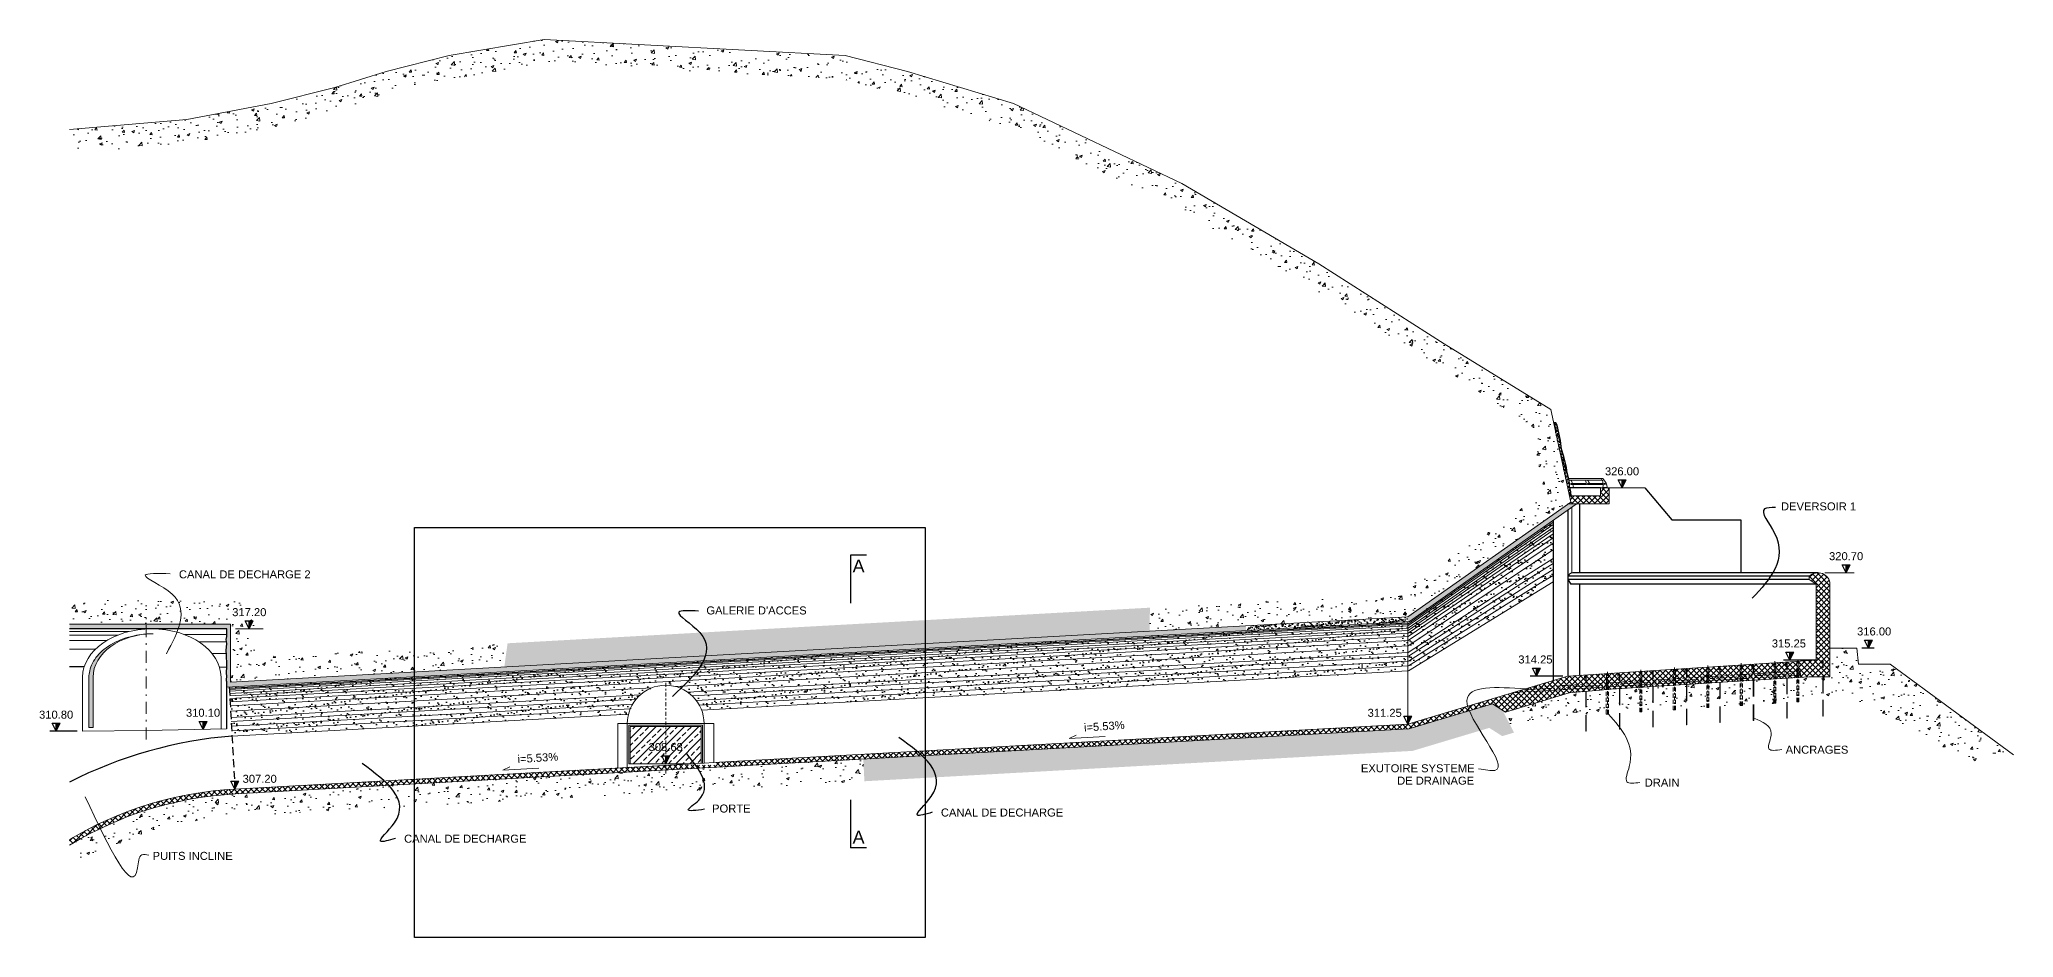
# Model space of a CAD drawing. Header units: millimetres. Extents: x -229 to 63875, y -200 to 109542.
# Drawn here: x 161.1 to 284.5, y 41.2 to 97.2 of the extents above; entities that cross this region are included whole.
import ezdxf
from ezdxf.enums import TextEntityAlignment as Align

# ---------------------------------------------------------------- set-up
doc = ezdxf.new("R2010")
doc.units = ezdxf.units.MM
for name, pattern in [('TRATTEGGIATA', [0.75, 0.5, -0.25]), ('TRATTEGGIATA2', [0.375, 0.25, -0.125]), ('TRATTOPUNTO2', [0.5, 0.25, -0.125, 0, -0.125])]:
    doc.linetypes.add(name, pattern=pattern)
for name, color, linetype in [('Ancoraggi', 3, 'Continuous'), ('coordinate', 2, 'Continuous'), ('DIME', 6, 'Continuous'), ('LIN010CO', 2, 'Continuous'), ('LIN018CO', 6, 'Continuous'), ('LIN025CO', 7, 'Continuous'), ('LIN035CO', 1, 'Continuous'), ('LIN050CO', 3, 'Continuous'), ('LIN07CO', 4, 'Continuous'), ('TEXT035', 1, 'Continuous'), ('TEXT050', 3, 'Continuous'), ('Tratteggi', 2, 'Continuous')]:
    doc.layers.add(name, color=color, linetype=linetype)
doc.layers.add('no_plot', color=5, linetype='Continuous', plot=False)
doc.styles.add('ARIAL', font='arial.ttf')
doc.linetypes.add('ROCCIA', pattern='A,0.25,[130,BERETTA.shx,S=0.1,R=0,X=0,Y=0],-0.2,0.25', length=0.7)
pattern_1 = [(45, (17.57617, -222.34905), (-0.1767767, 0.1767767), []), (135, (17.57617, -222.34905), (-0.1767767, -0.1767767), [])]
pattern_2 = [(37.5, (17.57617, -222.34905), (-0.009449, 0.28902357), [0, -0.228, 0, -0.255, 0, -0.24375]), (7.5, (17.57617, -222.34905), (0.2654665, 0.4233219), [0, -0.123, 0, -0.2055, 0, -0.07875]), (327.5, (17.39167, -222.34905), (0.46712128, 0.00084886), [0, -0.075, 0, -0.27, 0, -0.3525]), (317.5, (17.39167, -222.34905), (0.450919, 0.13165133), [0, -0.0375, 0, -0.177, 0, -0.2025])]
pattern_3 = [(37.5, (17.57617, -222.34905), (-0.0251973, 0.7707295), [0, -0.608, 0, -0.68, 0, -0.65]), (7.5, (17.5762, -222.349), (0.7079107, 1.1288584), [0, -0.328, 0, -0.548, 0, -0.21]), (327.5, (17.08417, -222.34905), (1.2456567, 0.0022636), [0, -0.2, 0, -0.72, 0, -0.94]), (317.5, (17.0842, -222.349), (1.2024506, 0.3510702), [0, -0.1, 0, -0.472, 0, -0.54])]
pattern_4 = [(50, (17.5762, -222.349), (1.7214244, -0.150605), [0.18, -1.98]), (355, (17.5762, -222.349), (-0.333003, 1.805261), [0.144, -1.584]), (100.4514, (17.7196, -222.3616), (1.3884225, 1.654655), [0.1529765, -1.682741]), (46.1842, (17.5762, -221.869), (2.561379, -0.397246), [0.27, -2.97]), (96.6356, (17.7896, -221.9021), (2.24319, 2.337883), [0.229465, -2.524111]), (351.1842, (17.5762, -221.869), (2.243189, 2.337885), [0.216, -2.376]), (21, (17.8162, -221.989), (1.432577, -0.9662853), [0.18, -1.98]), (326, (17.8162, -221.989), (0.583957, 1.74036), [0.144, -1.584]), (71.4514, (17.9355, -222.0696), (2.016534, 0.774073), [0.1529765, -1.682741]), (37.5, (17.57617, -222.34905), (0.02918365, 0.79894525), [0, -1.5648, 0, -1.608, 0, -1.59]), (7.5, (17.5762, -222.34905), (0.6313669, 0.9465881), [0, -0.9168, 0, -1.5288, 0, -0.606]), (327.5, (17.04097, -222.34905), (1.2811738, -0.0541317), [0, -0.6, 0, -1.872, 0, -2.484]), (317.5, (16.801, -222.349), (1.3996468, 0.240252), [0, -0.78, 0, -1.2432, 0, -1.764])]

# ---------------------------------------------------------------- blocks, each defined once
blk = doc.blocks.new('LIVELLI1')
at = {"layer": 'LIN018CO'}
blk.add_solid([(0, 0.25), (0, 0), (0.125, 0.25)], dxfattribs=at)
at = {"layer": 'LIN035CO'}
for p, q in [((-0.125, 0.25), (0.125, 0.25)), ((0, 0), (-0.125, 0.25)), ((0, 0), (0, 0.25)), ((0, 0), (0.125, 0.25))]:
    blk.add_line(p, q, dxfattribs=at)
at = {"layer": 'TEXT035', "style": 'ARIAL'}
blk.add_attdef('VALORE', text='', height=0.25, dxfattribs=at).set_placement((0, 0.395), align=Align.CENTER)
blk = doc.blocks.new('SEZ4')
at = {"layer": 'LIN07CO'}
for p in [(0, 0), (0.5, -1.5)]:
    blk.add_line(p, (0, -1.5), dxfattribs=at)
at = {"layer": 'TEXT050', "style": 'ARIAL'}
blk.add_attdef('NOME_SEZIONE', text='', height=0.4, dxfattribs=at).set_placement((0.25, -1.162), align=Align.MIDDLE)
blk = doc.blocks.new('SEZ3')
at = {"layer": 'LIN07CO'}
for p, q in [((0, 1.5), (0, 0)), ((0.5, 1.5), (0, 1.5))]:
    blk.add_line(p, q, dxfattribs=at)
at = {"layer": 'TEXT050', "style": 'ARIAL'}
blk.add_attdef('NOME_SEZIONE', text='', height=0.4, dxfattribs=at).set_placement((0.25, 1.167), align=Align.MIDDLE)

msp = doc.modelspace()

# ---------------------------------------------------------------- hatches: boundary and pattern name
at = {"layer": 'LIN010CO', "linetype": 'Continuous', "lineweight": 0}
h = msp.add_hatch(dxfattribs=at)
h.set_pattern_fill('AR-CONC', color=256, scale=0.24, style=0)
h.set_pattern_definition(pattern_4)
h.paths.add_polyline_path([(180.01042, 92.8234), (183.21252, 93.82406), (186.9437, 94.77106), (187.12164, 96.29689), (186.75335, 96.23489), (182.81335, 95.23489), (179.61335, 94.23489), (175.62335, 93.23489), (170.36335, 92.23489), (163.02641, 91.62092), (163.14863, 90.16035), (170.56188, 90.78071), (175.93864, 91.80291)])
h = msp.add_hatch(dxfattribs=at)
h.set_pattern_fill('AR-CONC', color=256, scale=0.24, style=0)
h.set_pattern_definition(pattern_4)
h.paths.add_polyline_path([(211.49335, 96.23489), (192.69335, 97.23489), (187.12164, 96.29689), (186.9437, 94.77106), (187.0558, 94.79951), (192.7771, 95.76269), (211.27023, 94.77902), (214.99922, 93.82286), (215.6411, 93.62894), (216.43653, 94.91973), (215.39335, 95.23489)])
h = msp.add_hatch(dxfattribs=at)
h.set_pattern_fill('AR-CONC', color=256, scale=0.24, style=0)
h.set_pattern_definition(pattern_4)
h.paths.add_polyline_path([(232.52335, 88.23489), (222.01335, 93.23489), (216.43653, 94.91973), (215.6411, 93.62894), (221.48359, 91.86384), (231.83835, 86.93769), (237.69377, 83.52545), (239.2442, 84.31831)])
h = msp.add_hatch(dxfattribs=at)
h.set_pattern_fill('AR-CONC', color=256, scale=0.24, style=0)
h.set_pattern_definition(pattern_4)
h.paths.add_polyline_path([(248.93335, 78.23489), (241.10335, 83.23489), (239.2442, 84.31831), (237.69377, 83.52545), (240.33965, 81.98356), (248.1543, 76.99336), (252.31586, 74.42766), (253.08505, 75.67527)])
h = msp.add_hatch(dxfattribs=at)
h.set_pattern_fill('AR-CONC', color=256, scale=0.24, style=0)
h.set_pattern_definition(pattern_4)
h.paths.add_polyline_path([(255.58322, 74.13509), (253.05111, 75.6962), (251.91663, 74.6738), (254.28273, 73.21504), (255.19621, 68.99381), (246.16245, 62.62459), (230.3629, 61.7493), (230.55191, 60.29185), (246.66335, 61.18443), (256.834, 68.3552)])
at = {"layer": 'LIN010CO', "lineweight": 0}
h = msp.add_hatch(dxfattribs=at)
h.set_pattern_fill('ANSI37', color=256, scale=2, style=0)
h.set_pattern_definition(pattern_1)
h.paths.add_polyline_path([(259.24338, 69.23489), (258.70218, 69.23489), (258.70218, 68.73489), (256.75184, 68.73489), (256.834, 68.3552), (256.66335, 68.23489), (259.24338, 68.23489)])
h = msp.add_hatch(dxfattribs=at)
h.set_pattern_fill('ANSI37', color=256, scale=2, style=0)
h.set_pattern_definition(pattern_1)
edge = h.paths.add_edge_path()
edge.add_ellipse((272.28083, 63.23489), major_axis=(0.75767, 0), ratio=0.923879533, start_angle=0, end_angle=90)
edge.add_ellipse((272.28083, 63.23489), major_axis=(0.75767, 0), ratio=0.923879533, start_angle=90, end_angle=135.5846914)
edge.add_line((271.73963, 63.72478), (271.73963, 63.52489))
edge.add_line((271.73963, 63.52489), (272.17259, 63.23489))
edge.add_line((272.17259, 63.23489), (273.0385, 63.23489))
h.paths.add_polyline_path([(273.0385, 63.23489), (272.17259, 63.23489), (272.17259, 58.48489), (256.66335, 57.48489), (246.66335, 54.48489), (246.66335, 54.18443), (246.71547, 54.18731), (251.95524, 55.75924), (252.76342, 55.2434), (256.73725, 56.43555), (259.35464, 56.67503), (267.64389, 57.18498), (271.74235, 57.43489), (273.0385, 57.43489), (273.0385, 59.23489)])
at = {"layer": 'LIN010CO', "linetype": 'Continuous', "lineweight": 0}
h = msp.add_hatch(dxfattribs=at)
h.set_pattern_fill('AR-CONC', color=256, scale=0.24, style=0)
h.set_pattern_definition(pattern_4)
edge = h.paths.add_edge_path()
edge.add_line((190.39785, 59.53523), (174.55536, 58.65756))
edge.add_line((174.55536, 58.65756), (174.55536, 60.43863))
edge.add_line((174.55536, 60.43863), (174.25695, 60.43863))
edge.add_line((174.25695, 60.43863), (174.00695, 60.93863))
edge.add_line((174.00695, 60.93863), (174.50695, 60.93863))
edge.add_line((174.50695, 60.93863), (174.25695, 60.43863))
edge.add_line((174.25695, 60.43863), (174.55536, 60.43863))
edge.add_line((174.55536, 60.43863), (174.55536, 62.20429))
edge.add_line((174.55536, 62.20429), (169.77117, 62.20429))
edge.add_spline(control_points=[(169.77117, 62.20429), (170.04114, 61.75904), (170.04549, 61.26247), (169.90871, 60.73863)], knot_values=[4.102633747, 4.102633747, 4.102633747, 4.102633747, 5.63070694, 5.63070694, 5.63070694, 5.63070694], degree=3, periodic=0)
edge.add_line((169.90871, 60.73863), (173.08969, 60.73863))
edge.add_line((173.08969, 60.73863), (173.08969, 57.10845))
edge.add_line((173.08969, 57.10845), (190.19376, 58.05601))
edge.add_line((190.19376, 58.05601), (190.39785, 59.53523))
edge = h.paths.add_edge_path()
edge.add_spline(control_points=[(169.90871, 60.73863), (170.04549, 61.26247), (170.04114, 61.75904), (169.77117, 62.20429)], knot_values=[4.102633747, 4.102633747, 4.102633747, 4.102633747, 5.63070694, 5.63070694, 5.63070694, 5.63070694], degree=3, periodic=0)
edge.add_line((169.77117, 62.20429), (163.02641, 62.20429))
edge.add_line((163.02641, 62.20429), (163.02641, 60.73863))
edge.add_line((163.02641, 60.73863), (169.90871, 60.73863))
h.paths.add_polyline_path([(173.06118, 61.0925), (175.45306, 61.0925), (175.45306, 61.85887), (173.06118, 61.85887)], flags=24)
h = msp.add_hatch(dxfattribs=at)
h.set_pattern_fill('AR-CONC', color=256, scale=0.24, style=0)
h.set_pattern_definition(pattern_4)
edge = h.paths.add_edge_path()
edge.add_line((230.54124, 61.75918), (202.41365, 60.20091))
edge.add_spline(control_points=[(202.41365, 60.20091), (202.83319, 59.72382), (202.90508, 59.24004), (202.75753, 58.75204)], knot_values=[3.063294748, 3.063294748, 3.063294748, 3.063294748, 4.656516373, 4.656516373, 4.656516373, 4.656516373], degree=3, periodic=0)
edge.add_line((202.75753, 58.75204), (230.5126, 60.28967))
edge.add_line((230.5126, 60.28967), (230.54124, 61.75918))
edge = h.paths.add_edge_path()
edge.add_spline(control_points=[(202.75753, 58.75204), (202.90508, 59.24004), (202.83319, 59.72382), (202.41365, 60.20091)], knot_values=[3.063294748, 3.063294748, 3.063294748, 3.063294748, 4.656516373, 4.656516373, 4.656516373, 4.656516373], degree=3, periodic=0)
edge.add_line((202.41365, 60.20091), (190.39785, 59.53523))
edge.add_line((190.39785, 59.53523), (190.19376, 58.05601))
edge.add_line((190.19376, 58.05601), (202.75753, 58.75204))
at = {"layer": 'LIN010CO', "lineweight": 0}
h = msp.add_hatch(color=256, dxfattribs=at)
edge = h.paths.add_edge_path()
edge.add_line((164.49483, 54.27743), (164.49483, 57.41069))
edge.add_ellipse((168.25636, 57.41069), major_axis=(-3.76153, 0), ratio=0.723016347, start_angle=275.2624536, end_angle=360, ccw=False)
edge.add_line((167.91136, 60.11887), (167.91136, 60.1201))
edge.add_spline(control_points=[(167.91136, 60.1201), (167.62611, 60.10327), (167.34356, 60.06576), (166.58293, 59.90535), (166.12575, 59.73858), (165.33809, 59.30609), (165.00819, 59.0407), (164.51761, 58.4584), (164.35679, 58.1427), (164.25168, 57.68622), (164.23597, 57.54844), (164.23597, 57.41069)], knot_values=[4.796402486, 4.796402486, 4.796402486, 4.796402486, 5.005311645, 5.005311645, 5.378055444, 5.378055444, 5.750799242, 5.750799242, 6.123543041, 6.123543041, 6.283185307, 6.283185307, 6.283185307, 6.283185307], degree=3, periodic=0)
edge.add_line((164.23597, 57.41069), (164.23597, 54.27743))
edge.add_line((164.23597, 54.27743), (164.49483, 54.27743))
at = {"layer": 'LIN010CO', "linetype": 'Continuous', "lineweight": 0}
h = msp.add_hatch(dxfattribs=at)
h.set_pattern_fill('AR-CONC', color=256, scale=0.24, style=0)
h.set_pattern_definition(pattern_4)
h.paths.add_polyline_path([(276.79683, 58.23489), (274.81468, 58.23489), (274.71468, 59.23489), (273.0385, 59.23489), (273.0385, 57.43489), (268.80855, 57.256), (256.9084, 56.45121), (252.76342, 55.2434), (252.57943, 55.36084), (253.28728, 53.95856), (257.00125, 55.07275), (274.41969, 56.0537), (275.25383, 55.75087), (279.17514, 53.63996), (281.63853, 52.13217), (284.50722, 52.56548)])
h = msp.add_hatch(dxfattribs=at)
h.set_pattern_fill('AR-CONC', color=256, scale=0.24, style=0)
h.set_pattern_definition(pattern_4)
edge = h.paths.add_edge_path()
edge.add_spline(control_points=[(251.16738, 54.08088), (250.90055, 54.51481), (250.65032, 54.9468), (250.49868, 55.32228)], knot_values=[3.92547604, 3.92547604, 3.92547604, 3.92547604, 5.011585578, 5.011585578, 5.011585578, 5.011585578], degree=3, periodic=0)
edge.add_line((250.49868, 55.32228), (246.71547, 54.18731))
edge.add_line((246.71547, 54.18731), (212.62943, 52.30036))
edge.add_line((212.62943, 52.30036), (212.69651, 50.92077))
edge.add_line((212.69651, 50.92077), (246.95541, 52.81729))
edge.add_line((246.95541, 52.81729), (251.16738, 54.08088))
edge = h.paths.add_edge_path()
edge.add_line((252.57943, 55.36084), (251.95524, 55.75924))
edge.add_line((251.95524, 55.75924), (250.49868, 55.32228))
edge.add_spline(control_points=[(250.49868, 55.32228), (250.65032, 54.9468), (250.90055, 54.51481), (251.16738, 54.08088)], knot_values=[3.92547604, 3.92547604, 3.92547604, 3.92547604, 5.011585578, 5.011585578, 5.011585578, 5.011585578], degree=3, periodic=0)
edge.add_line((251.16738, 54.08088), (251.74575, 54.25439))
edge.add_line((251.74575, 54.25439), (252.55394, 53.73855))
edge.add_line((252.55394, 53.73855), (253.28728, 53.95856))
edge.add_line((253.28728, 53.95856), (252.57943, 55.36084))
at = {"layer": 'LIN010CO', "lineweight": 0}
h = msp.add_hatch(dxfattribs=at)
h.set_pattern_fill('ANSI37', color=256, scale=2, style=0)
h.set_pattern_definition(pattern_1)
h.paths.add_polyline_path([(246.66335, 54.18443), (246.66335, 54.48489), (203.27733, 52.0831), (203.27721, 51.91712), (202.67905, 51.91712), (200.27905, 51.91712), (200.27905, 51.61666)])
h = msp.add_hatch(dxfattribs=at)
h.set_pattern_fill('ANSI37', color=256, scale=2, style=0)
h.set_pattern_definition(pattern_1)
h.paths.add_polyline_path([(200.27905, 51.61666), (200.27905, 51.91712), (173.35935, 50.42689, 0.122348363), (163.02641, 47.28267), (163.02641, 46.93229, -0.124425055), (173.37594, 50.12734)])
at = {"layer": 'LIN010CO', "linetype": 'Continuous', "lineweight": 0}
h = msp.add_hatch(dxfattribs=at)
h.set_pattern_fill('AR-CONC', color=256, scale=0.24, style=0)
h.set_pattern_definition(pattern_4)
h.paths.add_polyline_path([(212.62943, 52.30036), (185.02409, 50.77217), (185.07995, 49.39196), (212.69651, 50.92077)])
h = msp.add_hatch(dxfattribs=at)
h.set_pattern_fill('AR-CONC', color=256, scale=0.24, style=0)
h.set_pattern_definition(pattern_4)
edge = h.paths.add_edge_path()
edge.add_line((185.02409, 50.77217), (173.37594, 50.12734))
edge.add_arc((174.52143, 28.05704), 22.10001, 92.9710993, 115.6715362)
edge.add_spline(control_points=[(164.94745, 47.97561), (165.164, 47.53556), (165.37471, 47.11966), (165.57544, 46.74497)], knot_values=[4.79715133, 4.79715133, 4.79715133, 4.79715133, 5.620665571, 5.620665571, 5.620665571, 5.620665571], degree=3, periodic=0)
edge.add_arc((174.52143, 28.05704), 20.71882, 92.9646233, 115.5806263, ccw=False)
edge.add_line((173.44986, 48.74813), (185.07995, 49.39196))
edge.add_line((185.07995, 49.39196), (185.02409, 50.77217))
edge = h.paths.add_edge_path()
edge.add_spline(control_points=[(165.57544, 46.74497), (165.37471, 47.11966), (165.164, 47.53556), (164.94745, 47.97561)], knot_values=[4.79715133, 4.79715133, 4.79715133, 4.79715133, 5.620665571, 5.620665571, 5.620665571, 5.620665571], degree=3, periodic=0)
edge.add_arc((174.52143, 28.05704), 22.10001, 115.6715362, 121.341415)
edge.add_line((163.02641, 46.93229), (163.74481, 45.75264))
edge.add_arc((174.52143, 28.05704), 20.71882, 115.5806263, 121.341415, ccw=False)
at = {"layer": 'Tratteggi'}
h = msp.add_hatch(dxfattribs=at)
h.set_pattern_fill('AR-SAND', scale=0.08, style=0)
h.set_pattern_definition([(37.5, (20.27717, -224.84905), (-0.00503947, 0.1541459), [0, -0.1216, 0, -0.136, 0, -0.13]), (7.5, (20.27717, -224.84905), (0.14158214, 0.22577169), [0, -0.0656, 0, -0.1096, 0, -0.042]), (327.5, (20.17877, -224.84905), (0.24913135, 0.000452724), [0, -0.04, 0, -0.144, 0, -0.188]), (317.5, (20.17877, -224.84905), (0.24049013, 0.07021405), [0, -0.02, 0, -0.0944, 0, -0.108])])
h.paths.add_polyline_path([(256.40372, 71.18989), (256.2666, 71.64685), (256.19803, 72.1952), (256.09519, 72.675), (255.98092, 73.15481), (255.90093, 73.2919), (255.72953, 73.30332), (255.63697, 73.26719), (255.78605, 73.17527), (256.75184, 68.73489), (256.87223, 68.73489), (256.84937, 68.98506), (256.75796, 69.33921), (256.7351, 69.69335), (256.62083, 70.17316), (256.57513, 70.50445)])
h = msp.add_hatch(dxfattribs=at)
h.set_pattern_fill('AR-SAND', scale=0.15, style=0)
h.set_pattern_definition(pattern_2)
h.paths.add_polyline_path([(257.16923, 68.22449), (257.16698, 68.23489), (256.66335, 68.23489), (246.66335, 61.18443), (246.66335, 60.88397), (246.76588, 60.88965)])
h = msp.add_hatch(dxfattribs=at)
h.set_pattern_fill('AR-SAND', color=256, scale=0.4, style=0)
h.set_pattern_definition(pattern_3)
h.paths.add_polyline_path([(246.70203, 57.81023), (255.73039, 63.37313), (255.73039, 67.21004), (246.66335, 60.88397)])
h = msp.add_hatch(dxfattribs=at)
h.set_pattern_fill('AR-SAND', scale=0.15, style=0)
h.set_pattern_definition(pattern_2)
edge = h.paths.add_edge_path()
edge.add_line((181.61939, 57.58099), (173.08969, 57.10845))
edge.add_line((173.08969, 57.10845), (173.08969, 58.4922))
edge.add_spline(control_points=[(173.08969, 58.4922), (173.0063, 58.48591), (172.9221, 58.47981), (172.83723, 58.47387)], knot_values=[4.842647405, 4.842647405, 4.842647405, 4.842647405, 4.984950547, 4.984950547, 4.984950547, 4.984950547], degree=3, periodic=0)
edge.add_line((172.83723, 58.47387), (172.84441, 58.34296))
edge.add_line((172.84441, 58.34296), (172.85777, 58.10705))
edge.add_line((172.85777, 58.10705), (172.83196, 57.66044))
edge.add_line((172.83196, 57.66044), (172.84928, 57.47532))
edge.add_line((172.84928, 57.47532), (172.83196, 57.25424))
edge.add_line((172.83196, 57.25424), (172.83969, 57.17117))
edge.add_line((172.83969, 57.17117), (172.83969, 56.79414))
edge.add_line((172.83969, 56.79414), (181.61939, 57.28053))
edge.add_line((181.61939, 57.28053), (181.61939, 57.58099))
edge = h.paths.add_edge_path()
edge.add_line((173.08969, 60.73863), (167.81969, 60.73863))
edge.add_line((167.81969, 60.73863), (167.81969, 60.43863))
edge.add_line((167.81969, 60.43863), (172.84892, 60.43863))
edge.add_line((172.84892, 60.43863), (172.85364, 60.39619))
edge.add_line((172.85364, 60.39619), (172.85364, 60.33583))
edge.add_line((172.85364, 60.33583), (172.84961, 60.24329))
edge.add_line((172.84961, 60.24329), (172.84441, 60.19907))
edge.add_line((172.84441, 60.19907), (172.85777, 59.95871))
edge.add_line((172.85777, 59.95871), (172.8177, 59.77177))
edge.add_line((172.8177, 59.77177), (172.86222, 59.5225))
edge.add_line((172.86222, 59.5225), (172.82215, 59.09075))
edge.add_line((172.82215, 59.09075), (172.83105, 58.82368))
edge.add_line((172.83105, 58.82368), (172.8266, 58.66789))
edge.add_line((172.8266, 58.66789), (172.83723, 58.47387))
edge.add_spline(control_points=[(172.83723, 58.47387), (172.9221, 58.47981), (173.0063, 58.48591), (173.08969, 58.4922)], knot_values=[4.842647405, 4.842647405, 4.842647405, 4.842647405, 4.984950547, 4.984950547, 4.984950547, 4.984950547], degree=3, periodic=0)
edge.add_line((173.08969, 58.4922), (173.08969, 60.73863))
h.paths.add_polyline_path([(167.81969, 60.73863), (163.02641, 60.73863), (163.02641, 60.43863), (167.81969, 60.43863)])
h = msp.add_hatch(dxfattribs=at)
h.set_pattern_fill('AR-SAND', scale=0.15, style=0)
h.set_pattern_definition(pattern_2)
h.paths.add_polyline_path([(236.55249, 60.62428), (218.90505, 59.64662), (218.90505, 59.34616), (236.55249, 60.32382)])
h = msp.add_hatch(dxfattribs=at)
h.set_pattern_fill('AR-SAND', color=256, scale=0.4, style=0)
h.set_pattern_definition([(37.5, (17.57617, -222.34905), (-0.0251973, 0.7707295), [0, -0.608, 0, -0.68, 0, -0.65]), (7.5, (17.5762, -222.349), (0.7079107, 1.1288584), [0, -0.328, 0, -0.548, 0, -0.21]), (327.5, (17.08417, -222.34905), (1.2456567, 0.0022636), [0, -0.2, 0, -0.72, 0, -0.94]), (317.5, (17.0842, -222.349), (1.2024506, 0.3510702), [0, -0.1, 0, -0.472, 0, -0.54])])
h.paths.add_polyline_path([(224.67465, 56.5918), (224.67465, 59.66579), (246.66335, 60.88397), (246.66335, 57.80998)])
h = msp.add_hatch(dxfattribs=at)
h.set_pattern_fill('AR-SAND', scale=0.15, style=0)
h.set_pattern_definition(pattern_2)
h.paths.add_polyline_path([(246.66335, 60.88397), (246.66335, 61.18443), (236.55249, 60.62428), (236.55249, 60.32382)])
h = msp.add_hatch(dxfattribs=at)
h.set_pattern_fill('AR-SAND', color=256, scale=0.4, style=0)
h.set_pattern_definition(pattern_3)
h.paths.add_polyline_path([(224.67465, 56.5918), (224.67465, 59.66579), (202.52441, 58.43867), (202.52441, 55.36468)])
h = msp.add_hatch(dxfattribs=at)
h.set_pattern_fill('AR-SAND', scale=0.15, style=0)
h.set_pattern_definition(pattern_2)
h.paths.add_polyline_path([(218.90505, 59.64662), (203.77185, 58.80824), (203.77185, 58.50778), (218.90505, 59.34616)])
h = msp.add_hatch(dxfattribs=at)
h.set_pattern_fill('AR-SAND', color=256, scale=0.4, style=0)
h.set_pattern_definition(pattern_3)
h.paths.add_polyline_path([(202.52441, 55.36468), (202.52441, 58.43867), (173.00636, 56.80336), (173.17601, 53.73878), (197.95381, 55.11147), (198.06403, 55.44108), (198.21659, 55.74441), (198.43317, 56.05098), (198.68645, 56.31257), (198.9409, 56.52096), (199.40468, 56.75218), (199.74291, 56.85604), (200.07808, 56.92784), (200.27905, 56.91712), (200.71251, 56.90391), (200.93994, 56.8321), (201.43072, 56.66457), (201.83771, 56.37735), (202.11303, 56.13801), (202.3285, 55.86277)])
h = msp.add_hatch(dxfattribs=at)
h.set_pattern_fill('AR-SAND', scale=0.15, style=0)
h.set_pattern_definition(pattern_2)
h.paths.add_polyline_path([(203.77185, 58.80824), (181.61939, 57.58099), (181.61939, 57.28053), (203.77185, 58.50778)])
h = msp.add_hatch(dxfattribs=at)
h.set_pattern_fill('ANSI33', color=256, scale=2.5, style=0)
h.set_pattern_definition([(45, (17.57617, -222.34905), (-0.4419417, 0.4419417), []), (45, (18.0181, -222.34905), (-0.4419417, 0.4419417), [0.3125, -0.15625])])
h.paths.add_polyline_path([(200.27905, 54.34212), (198.05405, 54.34212), (198.05405, 52.01712), (200.27905, 52.01712), (200.02905, 52.51712), (200.27905, 52.51712)])
h.paths.add_polyline_path([(202.50405, 54.34212), (200.27905, 54.34212), (200.27905, 52.51712), (200.52905, 52.51712), (200.27905, 52.01712), (202.08546, 52.01712), (202.50405, 52.04029)])
h.paths.add_polyline_path([(199.08329, 52.67099), (201.47517, 52.67099), (201.47517, 53.43736), (199.08329, 53.43736)], flags=9)

# ---------------------------------------------------------------- linework, layer by layer
for p, q in [((256.66335, 67.86782), (256.66335, 57.48489)), ((257.38519, 68.23489), (257.38519, 63.93489)), ((255.73039, 67.21004), (255.73039, 57.205)), ((271.73963, 63.72489), (256.66335, 63.72489)), ((271.73963, 63.52489), (256.66335, 63.52489)), ((256.66335, 63.52489), (256.83638, 63.23489)), ((272.17259, 63.23489), (256.83638, 63.23489)), ((272.28083, 63.93489), (256.96412, 63.93489)), ((257.38519, 63.23489), (257.38519, 57.53143))]:
    msp.add_line(p, q)
msp.add_arc((256.9873, 63.5813), 0.35434, 93.7513503, 156.0955436)
at = {"layer": 'Ancoraggi', "linetype": 'TRATTEGGIATA', "lineweight": 0}
for p, q in [((266.06259, 57.98837), (266.06259, 57.89218)), ((266.08859, 57.98837), (266.08859, 57.89218)), ((268.15519, 58.12321), (268.15519, 58.02701)), ((268.15519, 58.02701), (268.18119, 58.02701)), ((268.18119, 58.12321), (268.18119, 58.02701)), ((270.24779, 58.25804), (270.24779, 58.16184)), ((270.24779, 58.16184), (270.27379, 58.16184)), ((270.27379, 58.25804), (270.27379, 58.16184)), ((272.50055, 58.40061), (272.50055, 58.30441)), ((272.50055, 58.30441), (272.52655, 58.30441)), ((272.52655, 58.40061), (272.52655, 58.30441)), ((257.69219, 57.44904), (257.69219, 57.35285)), ((257.69219, 57.35285), (257.71819, 57.35285)), ((257.71819, 57.44904), (257.71819, 57.35285)), ((259.78479, 57.58388), (259.78479, 57.48768)), ((259.78479, 57.48768), (259.81079, 57.48768)), ((259.81079, 57.58388), (259.81079, 57.48768)), ((261.87739, 57.71871), (261.87739, 57.62251)), ((261.87739, 57.62251), (261.90339, 57.62251)), ((261.90339, 57.71871), (261.90339, 57.62251)), ((263.96999, 57.85354), (263.96999, 57.75734)), ((263.96999, 57.75734), (263.99599, 57.75734)), ((263.99599, 57.85354), (263.99599, 57.75734)), ((266.06259, 57.89218), (266.08859, 57.89218))]:
    msp.add_line(p, q, dxfattribs=at)
at = {"layer": 'Ancoraggi', "linetype": 'TRATTEGGIATA', "lineweight": 0, "ltscale": 2}
for p, q in [((266.15459, 54.58316), (266.15459, 57.98837)), ((266.18059, 54.58316), (266.18059, 57.98837)), ((268.24719, 54.718), (268.24719, 58.12321)), ((268.27319, 54.718), (268.27319, 58.12321)), ((270.33979, 54.85283), (270.33979, 58.25804)), ((270.36579, 54.85283), (270.36579, 58.25804)), ((272.59255, 54.9954), (272.59255, 58.40061)), ((272.61855, 54.9954), (272.61855, 58.40061)), ((257.78419, 54.04383), (257.78419, 57.44904)), ((257.81019, 54.04383), (257.81019, 57.44904)), ((259.87679, 54.17867), (259.87679, 57.58388)), ((259.90279, 54.17867), (259.90279, 57.58388)), ((261.96939, 54.3135), (261.96939, 57.71871)), ((261.99539, 54.3135), (261.99539, 57.71871)), ((264.06199, 54.44833), (264.06199, 57.85354)), ((264.08799, 54.44833), (264.08799, 57.85354)), ((266.18059, 54.58316), (266.15459, 54.58316)), ((268.27319, 54.718), (268.24719, 54.718)), ((270.36579, 54.85283), (270.33979, 54.85283)), ((272.61855, 54.9954), (272.59255, 54.9954)), ((257.78419, 54.04383), (257.81019, 54.04383))]:
    msp.add_line(p, q, dxfattribs=at)
at = {"layer": 'Ancoraggi'}
for p, q in [((261.96939, 54.3135), (261.99539, 54.3135)), ((264.08799, 54.44833), (264.06199, 54.44833)), ((259.90279, 54.17867), (259.87679, 54.17867))]:
    msp.add_line(p, q, dxfattribs=at)
at = {"layer": 'Ancoraggi', "linetype": 'TRATTEGGIATA', "lineweight": 0}
for centre, radius, start in [((266.12159, 57.98837), 0.059, 360), ((266.12159, 57.98837), 0.033, 0), ((268.21419, 58.12321), 0.059, 360), ((268.21419, 58.12321), 0.033, 0), ((270.30679, 58.25804), 0.059, 360), ((270.30679, 58.25804), 0.033, 0), ((272.55955, 58.40061), 0.059, 360), ((272.55955, 58.40061), 0.033, 0), ((257.75119, 57.44904), 0.059, 360), ((257.75119, 57.44904), 0.033, 0), ((259.84379, 57.58388), 0.059, 360), ((259.84379, 57.58388), 0.033, 0), ((261.93639, 57.71871), 0.059, 360), ((261.93639, 57.71871), 0.033, 0), ((264.02899, 57.85354), 0.059, 360), ((264.02899, 57.85354), 0.033, 0)]:
    msp.add_arc(centre, radius, start, 180, dxfattribs=at)
at = {"layer": 'DIME', "linetype": 'Continuous', "lineweight": 0}
for p, q in [((259.24338, 69.23489), (261.47578, 69.23489)), ((246.66335, 54.48489), (246.66335, 60.88397))]:
    msp.add_line(p, q, dxfattribs=at)
at = {"layer": 'DIME'}
for points in [[(202.33732, 61.54454), (201.10359, 61.47963), (202.40225, 60.21377), (200.71399, 56.22144)], [(216.93291, 48.98278), (216.00953, 48.80969), (216.8752, 49.9636), (214.85532, 53.6561)], [(183.38776, 47.34816), (182.46439, 47.17508), (183.33005, 48.32899), (181.31017, 52.02149)], [(202.6971, 49.17153), (201.68832, 49.14187), (202.34106, 49.73511), (201.59931, 52.642)]]:
    msp.add_spline(points, degree=3, dxfattribs=at)
at = {"layer": 'LIN010CO', "linetype": 'Continuous', "lineweight": 0}
for p, q in [((258.8278, 69.83489), (256.7014, 69.83489)), ((258.81267, 69.71489), (256.72997, 69.71489)), ((256.7577, 69.51989), (256.7463, 69.51989)), ((256.76227, 69.45989), (256.75017, 69.45989)), ((257.03585, 69.26489), (256.77714, 69.26489)), ((257.80648, 69.51989), (256.86269, 69.51989)), ((257.81106, 69.45989), (256.86269, 69.45989)), ((257.03585, 69.26489), (257.03585, 69.23489)), ((258.85527, 69.51989), (257.91147, 69.51989)), ((258.85984, 69.45989), (257.91147, 69.45989)), ((259.13341, 69.26489), (258.81214, 69.26489)), ((258.81214, 69.26489), (258.81214, 69.23489)), ((259.13341, 69.26489), (259.13341, 69.23489)), ((163.02641, 60.26886), (166.73603, 60.26886)), ((163.02641, 60.04683), (166.0357, 60.04683)), ((163.02641, 59.70113), (165.3344, 59.70113)), ((170.21128, 60.07859), (172.85111, 60.07859)), ((171.11254, 59.62732), (172.8435, 59.62732)), ((163.02641, 59.16259), (164.63556, 59.16259)), ((163.02641, 58.09207), (163.9497, 58.09207)), ((171.92684, 58.90618), (172.8283, 58.90618)), ((172.39442, 58.04559), (172.85422, 58.04559))]:
    msp.add_line(p, q, dxfattribs=at)
at = {"layer": 'LIN010CO', "lineweight": 0}
for p, q in [((255.73039, 67.09753), (246.66448, 60.72212)), ((255.73039, 66.96123), (246.66585, 60.61567)), ((255.73039, 66.77506), (246.66773, 60.47026)), ((255.73039, 66.60208), (246.66947, 60.33513)), ((255.73039, 66.37666), (246.67174, 60.15902)), ((255.73039, 66.11644), (246.67436, 59.95569)), ((255.73039, 65.78981), (246.67765, 59.70043)), ((255.73039, 65.36764), (246.68191, 59.37043)), ((255.73039, 64.8317), (253.31035, 63.29808)), ((253.77775, 63.29808), (255.73039, 64.51916)), ((253.31024, 63.27732), (246.68721, 58.95949)), ((246.69026, 58.72311), (253.7776, 63.28335)), ((246.69406, 58.42856), (254.35558, 63.2908)), ((246.69786, 58.1337), (254.91994, 63.27926)), ((254.35578, 63.29808), (255.73039, 64.14579)), ((254.91994, 63.27926), (255.73039, 63.77203)), ((173.01529, 56.64201), (246.66335, 60.72211)), ((173.02117, 56.53588), (246.66335, 60.61565)), ((173.02919, 56.3909), (246.66335, 60.47023)), ((173.03665, 56.25618), (246.66335, 60.3351)), ((173.04637, 56.08059), (246.66335, 60.15897)), ((173.0576, 55.87786), (246.66335, 59.95562)), ((173.07168, 55.62336), (246.66335, 59.70034)), ((200.90119, 56.83508), (246.66335, 59.37031)), ((201.66358, 56.4775), (246.66335, 58.97049)), ((246.66335, 58.72293), (201.94421, 56.24549)), ((246.66335, 58.42836), (202.19333, 55.96472)), ((246.66335, 58.13348), (202.37846, 55.6801)), ((164.23597, 54.27743), (164.23597, 57.41069)), ((164.49483, 54.27743), (164.49483, 57.41069)), ((173.0899, 55.29434), (199.40468, 56.75218)), ((173.11196, 54.89574), (198.68645, 56.31257)), ((198.43317, 56.05098), (173.12563, 54.64894)), ((198.21659, 55.74441), (173.14188, 54.35527)), ((198.06403, 55.44108), (173.15816, 54.06129)), ((164.23597, 54.27743), (164.49483, 54.27743))]:
    msp.add_line(p, q, dxfattribs=at)
at = {"layer": 'LIN010CO', "linetype": 'TRATTOPUNTO2', "lineweight": 0, "ltscale": 3}
msp.add_line((167.81969, 53.52083), (167.81969, 61.1765), dxfattribs=at)
at = {"layer": 'LIN010CO', "linetype": 'TRATTOPUNTO2', "lineweight": 0}
for p, q in [((263.31199, 58.02285), (263.31199, 55.29518)), ((265.40459, 58.15778), (265.40459, 55.43012)), ((267.49719, 58.29272), (267.49719, 55.56505)), ((269.58979, 58.42765), (269.58979, 55.69998)), ((271.02919, 58.52049), (271.02919, 55.79282)), ((259.12679, 57.75299), (259.12679, 55.02532)), ((261.21939, 57.88792), (261.21939, 55.16025))]:
    msp.add_line(p, q, dxfattribs=at)
at = {"layer": 'LIN010CO', "linetype": 'TRATTEGGIATA2', "lineweight": 0}
for p, q in [((265.34209, 57.02409), (265.34209, 58.04444)), ((265.46709, 57.03171), (265.46709, 58.0525)), ((267.43469, 57.15902), (267.43469, 58.17937)), ((267.55969, 57.16664), (267.55969, 58.18743)), ((269.52729, 57.29395), (269.52729, 58.3143)), ((269.65229, 57.30157), (269.65229, 58.32236)), ((270.96669, 57.3868), (270.96669, 58.40714)), ((271.09169, 57.39442), (271.09169, 58.4152)), ((259.06429, 56.6193), (259.06429, 57.63964)), ((259.18929, 56.62692), (259.18929, 57.6477)), ((261.15289, 55.25525), (261.15289, 56.75398)), ((261.15689, 56.75423), (261.15689, 57.77457)), ((261.28189, 56.76185), (261.28189, 57.78263)), ((261.28589, 55.25525), (261.28589, 56.76209)), ((263.24549, 55.39018), (263.24549, 56.88891)), ((263.24949, 56.88916), (263.24949, 57.90951)), ((263.37449, 56.89678), (263.37449, 57.91756)), ((263.37849, 55.39018), (263.37849, 56.89702)), ((265.33809, 55.52511), (265.33809, 57.02385)), ((265.47109, 55.52511), (265.47109, 57.03196)), ((267.43069, 55.66005), (267.43069, 57.15878)), ((267.56369, 55.66005), (267.56369, 57.16689)), ((269.52329, 55.79498), (269.52329, 57.29371)), ((269.65629, 55.79498), (269.65629, 57.30182)), ((270.96269, 55.88782), (270.96269, 57.38655)), ((271.09569, 55.88782), (271.09569, 57.39466)), ((271.17809, 57.80122), (271.19331, 57.55169)), ((259.06029, 55.12032), (259.06029, 56.61905)), ((259.19329, 55.12032), (259.19329, 56.62716)), ((265.47109, 55.52511), (265.33809, 55.52511)), ((267.56369, 55.66005), (267.43069, 55.66005)), ((269.65629, 55.79498), (269.52329, 55.79498)), ((271.09569, 55.88782), (270.96269, 55.88782)), ((259.19329, 55.12032), (259.06029, 55.12032)), ((261.28589, 55.25525), (261.15289, 55.25525)), ((263.37849, 55.39018), (263.24549, 55.39018))]:
    msp.add_line(p, q, dxfattribs=at)
at = {"layer": 'LIN010CO', "linetype": 'TRATTEGGIATA2', "ltscale": 2}
msp.add_line((173.00636, 56.80336), (173.35935, 50.42689), dxfattribs=at)
at = {"layer": 'LIN010CO', "linetype": 'TRATTEGGIATA2', "lineweight": 0, "flags": 128}
for points in [[(271.19331, 57.55169), (267.63472, 57.3347), (253.20334, 56.44688)], [(271.17809, 57.80122), (267.61943, 57.58423), (254.25363, 56.76197)]]:
    msp.add_lwpolyline(points, dxfattribs=at)
at = {"layer": 'LIN010CO', "linetype": 'TRATTOPUNTO2', "lineweight": 0, "flags": 128}
msp.add_lwpolyline([(271.1857, 57.67645), (267.62708, 57.45947), (253.72848, 56.60443)], dxfattribs=at)
at = {"layer": 'LIN010CO', "linetype": 'Continuous', "lineweight": 0}
for centre, radius in [((258.8278, 69.77489), 0.06), ((258.96026, 69.48989), 0.03)]:
    msp.add_circle(centre, radius, dxfattribs=at)
for centre, radius, start, end in [((255.8275, 69.41884), 0.93567, 354.7946571, 12.9835962), ((256.86269, 69.48989), 0.03, 90, 270), ((256.25205, 69.24283), 0.75445, 21.5451936, 38.7336704), ((256.25205, 69.24283), 0.75445, 1.6756123, 16.7207243), ((256.87628, 69.41884), 0.93567, 0.1812467, 18.4454626), ((257.91147, 69.48989), 0.03, 90, 270), ((257.30084, 69.24283), 0.75445, 21.5451936, 38.7336704), ((257.30084, 69.24283), 0.75445, 13.7225921, 16.7207243), ((257.92507, 69.41884), 0.93567, 350.5297726, 18.582927), ((258.34962, 69.24283), 0.75445, 1.6756123, 44.502462)]:
    msp.add_arc(centre, radius, start, end, dxfattribs=at)
at = {"layer": 'LIN010CO', "lineweight": 0}
msp.add_ellipse((168.25636, 57.41069), major_axis=(-3.76153, 0), ratio=0.723016347, start_param=4.71263859, end_param=6.283185307, dxfattribs=at)
msp.add_open_spline([(168.25542, 60.13033), (167.85426, 60.13013), (167.45312, 60.08887), (166.58293, 59.90535), (166.12575, 59.73858), (165.33809, 59.30609), (165.00819, 59.0407), (164.51761, 58.4584), (164.35679, 58.1427), (164.25168, 57.68622), (164.23597, 57.54844), (164.23597, 57.41069)], degree=3, knots=[4.712619662, 4.712619662, 4.712619662, 4.712619662, 5.005311645, 5.005311645, 5.378055444, 5.378055444, 5.750799242, 5.750799242, 6.123543041, 6.123543041, 6.283185307, 6.283185307, 6.283185307, 6.283185307], dxfattribs=at)
at = {"layer": 'LIN018CO'}
for p, q in [((258.40464, 69.23489), (256.78489, 69.23489)), ((258.70218, 69.23489), (258.40464, 69.23489)), ((261.47578, 69.23489), (263.16354, 67.23489)), ((263.16354, 67.23489), (267.46764, 67.23489)), ((267.46764, 67.23489), (267.46764, 63.93489)), ((172.84892, 60.43863), (163.02641, 60.43863)), ((275.79612, 59.23489), (275.03282, 59.23489)), ((163.02641, 58.09567), (163.85694, 58.09567)), ((272.17259, 58.48489), (270.12928, 58.48489)), ((172.83969, 57.17398), (172.83969, 57.17117)), ((172.83969, 57.17117), (172.83969, 54.18863)), ((256.33477, 57.48489), (254.29146, 57.48489)), ((163.50772, 54.03863), (161.78754, 54.03863))]:
    msp.add_line(p, q, dxfattribs=at)
at = {"layer": 'LIN018CO', "lineweight": 0}
for p, q in [((272.70941, 63.93489), (274.54071, 63.93489)), ((173.39081, 60.43863), (175.12308, 60.43863))]:
    msp.add_line(p, q, dxfattribs=at)
at = {"layer": 'LIN018CO', "linetype": 'TRATTOPUNTO2', "lineweight": 0}
for p, q in [((200.27905, 51.40831), (200.27905, 57.09082)), ((197.54058, 54.51712), (203.01752, 54.51712))]:
    msp.add_line(p, q, dxfattribs=at)
at = {"layer": 'LIN018CO'}
msp.add_lwpolyline([(256.87223, 68.73489), (256.84937, 68.98506), (256.75796, 69.33921), (256.7351, 69.69335), (256.62083, 70.17316), (256.57513, 70.50445), (256.40372, 71.18989), (256.2666, 71.64685), (256.19803, 72.1952), (256.09519, 72.675), (255.98092, 73.15481), (255.90093, 73.2919), (255.76371, 73.30104)], dxfattribs=at)
at = {"layer": 'LIN018CO', "lineweight": 0, "flags": 128}
msp.add_lwpolyline([(257.16698, 68.23489), (257.16923, 68.22449), (246.76588, 60.88965), (172.83969, 56.79414)], dxfattribs=at)
at = {"layer": 'LIN018CO', "flags": 128}
msp.add_lwpolyline([(172.83969, 57.17117), (172.83196, 57.25424), (172.84928, 57.47532), (172.83196, 57.66044), (172.85777, 58.10705), (172.84441, 58.34296), (172.8266, 58.66789), (172.83105, 58.82368), (172.82215, 59.09075), (172.86222, 59.5225), (172.8177, 59.77177), (172.85777, 59.95871), (172.84441, 60.19907), (172.84961, 60.24329), (172.85364, 60.33583), (172.85364, 60.39619), (172.84892, 60.43863)], dxfattribs=at)
at = {"layer": 'LIN018CO'}
msp.add_arc((175.2976, 26.86564), 26.95675, 94.5140518, 117.1009089, dxfattribs=at)
msp.add_spline([(269.6283, 68.01169), (268.9469, 67.92995), (269.57378, 66.40403), (268.18374, 62.344)], degree=3, dxfattribs=at)
at = {"layer": 'LIN018CO', "lineweight": 0}
for points in [[(169.32178, 63.87863), (167.75384, 63.78216), (169.44239, 62.60049), (169.08056, 58.88666)], [(251.08325, 51.70695), (252.09112, 51.60088), (250.35019, 55.95979), (254.01699, 56.69098)], [(261.15266, 50.84177), (260.35053, 50.8928), (260.49854, 51.8463), (259.19329, 55.12032)], [(270.02651, 52.89688), (269.22438, 52.94791), (269.37239, 53.90141), (268.27319, 54.85978)], [(167.98104, 46.30551), (167.54863, 46.33252), (167.27838, 45.52197), (164.00538, 49.93906)]]:
    msp.add_spline(points, degree=3, dxfattribs=at)
at = {"layer": 'LIN025CO', "lineweight": 0}
for p, q in [((255.73039, 63.37313), (246.70203, 57.81023)), ((271.73963, 63.72489), (271.73963, 63.52489)), ((271.73963, 63.52489), (272.17259, 63.23489)), ((272.17259, 63.23489), (272.17259, 58.48489)), ((273.0385, 63.23489), (273.0385, 59.23489)), ((246.66335, 54.48489), (246.66335, 60.88397)), ((202.52441, 55.36468), (246.66335, 57.80998)), ((173.17601, 53.73878), (197.95381, 55.11147)), ((197.27905, 54.51712), (197.27905, 51.75105)), ((197.27905, 54.51712), (197.87905, 54.51712)), ((197.87905, 54.51712), (202.67905, 54.51712)), ((197.87905, 54.51712), (197.87905, 51.78426)), ((202.57905, 54.41712), (197.97905, 54.41712)), ((197.97905, 54.41712), (197.97905, 52.01712)), ((202.50405, 54.34212), (198.05405, 54.34212)), ((198.05405, 54.34212), (198.05405, 52.01712)), ((202.50405, 52.04029), (202.50405, 54.34212)), ((202.57905, 52.04445), (202.57905, 54.41712)), ((202.67905, 54.51712), (203.27905, 54.51712)), ((202.67905, 52.04998), (202.67905, 54.51712)), ((203.27733, 52.0831), (203.27905, 54.51712)), ((197.97905, 52.01712), (202.08546, 52.01712))]:
    msp.add_line(p, q, dxfattribs=at)
at = {"layer": 'LIN025CO', "linetype": 'Continuous', "lineweight": 0}
for p, q in [((163.83969, 54.03863), (163.83969, 57.41429)), ((172.48969, 54.18166), (172.48969, 57.41429)), ((167.81969, 54.08863), (163.83969, 54.03863)), ((172.83969, 54.18863), (167.81969, 54.08863)), ((225.9406, 53.80472), (225.49075, 53.59315)), ((225.49075, 53.59315), (227.74553, 53.71028)), ((190.54236, 51.83004), (190.09252, 51.61847)), ((190.09252, 51.61847), (192.3473, 51.7356))]:
    msp.add_line(p, q, dxfattribs=at)
at = {"layer": 'LIN025CO', "lineweight": 0, "flags": 128}
msp.add_lwpolyline([(256.897, 68.06408), (256.897, 63.93489)], dxfattribs=at)
at = {"layer": 'LIN025CO', "lineweight": 0}
msp.add_arc((200.27905, 54.51712), 2.4, 0, 180, dxfattribs=at)
msp.add_ellipse((272.28083, 63.23489), major_axis=(0.75767, 0), ratio=0.923879533, start_param=0, end_param=2.36639928, dxfattribs=at)
at = {"layer": 'LIN025CO', "linetype": 'Continuous', "lineweight": 0}
msp.add_ellipse((168.16469, 57.41429), major_axis=(-4.325, 0), ratio=0.699269446, start_param=3.141592654, end_param=6.283185307, dxfattribs=at)
at = {"layer": 'LIN050CO', "lineweight": 0}
for p, q in [((258.70218, 69.23489), (259.24338, 69.23489)), ((258.70218, 68.73489), (258.70218, 69.23489)), ((259.24338, 68.23489), (259.24338, 69.23489)), ((256.66335, 68.23489), (259.24338, 68.23489)), ((256.75184, 68.73489), (258.70218, 68.73489)), ((256.66335, 57.48489), (272.17259, 58.48489)), ((256.66335, 57.48489), (246.66335, 54.48489)), ((246.66335, 54.48489), (203.27733, 52.0831)), ((202.08546, 52.01712), (173.35935, 50.42689)), ((203.27733, 52.0831), (202.08546, 52.01712))]:
    msp.add_line(p, q, dxfattribs=at)
at = {"layer": 'LIN050CO', "linetype": 'Continuous', "lineweight": 0, "flags": 128}
for points in [[(163.02641, 91.62092), (170.36335, 92.23489), (175.62335, 93.23489), (179.61335, 94.23489), (182.81335, 95.23489), (186.75335, 96.23489), (192.69335, 97.23489), (211.49335, 96.23489), (215.39335, 95.23489), (222.01335, 93.23489), (232.52335, 88.23489), (241.10335, 83.23489), (248.93335, 78.23489), (255.58322, 74.13509)], [(273.0385, 57.43489), (273.0385, 59.23489), (273.69261, 59.23489), (273.69261, 59.23489), (274.71468, 59.23489), (274.81468, 58.23489), (276.79683, 58.23489)], [(276.79683, 58.23489), (284.50722, 52.56548)]]:
    msp.add_lwpolyline(points, dxfattribs=at)
at = {"layer": 'LIN050CO', "linetype": 'ROCCIA', "lineweight": 0, "ltscale": 2, "flags": 128}
msp.add_lwpolyline([(255.58322, 74.13509), (256.834, 68.3552), (246.66335, 61.18443), (173.08969, 57.10845), (173.08969, 60.73863), (163.02641, 60.73863)], dxfattribs=at)
msp.add_lwpolyline([(163.02641, 46.93229, -0.124425055), (173.37594, 50.12734), (246.71547, 54.18731), (251.95524, 55.75924), (252.76342, 55.2434), (256.73725, 56.43555), (259.35464, 56.67503), (267.64389, 57.18498), (271.74235, 57.43489), (273.0385, 57.43489), (273.0385, 57.43489), (273.0385, 57.43489)], format="xyb", dxfattribs=at)
at = {"layer": 'LIN050CO', "lineweight": 0}
msp.add_arc((174.52142, 28.05705), 22.4, 92.9737311, 120.8752414, dxfattribs=at)
at = {"layer": 'no_plot'}
msp.add_lwpolyline([(184.58214, 66.75889), (216.49087, 66.75889), (216.49087, 41.16612), (184.58214, 41.16612)], close=True, dxfattribs=at)
at = {"layer": 'Tratteggi'}
msp.add_line((173.01048, 56.72889), (246.66335, 60.80926), dxfattribs=at)

# ---------------------------------------------------------------- block references
at = {"xscale": 2, "yscale": 2, "zscale": 2}
for p, values in [((260.04189, 69.23489), {'VALORE': '326.00'}), ((274.04768, 63.93489), {'VALORE': '320.70'}), ((200.27905, 52.01712), {'VALORE': '308.68'})]:
    msp.add_blockref('LIVELLI1', p, dxfattribs=at).add_auto_attribs(values)
ref = msp.add_blockref('LIVELLI1', (174.25695, 60.43863), dxfattribs=dict(xscale=2, yscale=2, zscale=2))
ref.add_attrib('VALORE', '317.20', dxfattribs={"layer": 'TEXT035', "height": 0.5, "style": 'ARIAL'}).set_placement((174.25712, 61.2291), align=Align.CENTER)
ref = msp.add_blockref('LIVELLI1', (275.43683, 59.23489), dxfattribs=dict(xscale=2, yscale=2, zscale=2))
ref.add_attrib('VALORE', '316.00', dxfattribs={"layer": 'TEXT035', "height": 0.5, "style": 'ARIAL'}).set_placement((275.79854, 60.02535), align=Align.CENTER)
ref = msp.add_blockref('LIVELLI1', (270.53329, 58.48489), dxfattribs=dict(xscale=2, yscale=2, zscale=2))
ref.add_attrib('VALORE', '315.25', dxfattribs={"layer": 'TEXT035', "height": 0.5, "style": 'ARIAL'}).set_placement((270.46848, 59.27535), align=Align.CENTER)
ref = msp.add_blockref('LIVELLI1', (254.69547, 57.48489), dxfattribs=dict(xscale=2, yscale=2, zscale=2))
ref.add_attrib('VALORE', '314.25', dxfattribs={"layer": 'TEXT035', "height": 0.5, "style": 'ARIAL'}).set_placement((254.63066, 58.27535), align=Align.CENTER)
ref = msp.add_blockref('LIVELLI1', (162.18718, 54.03863), dxfattribs=dict(xscale=2, yscale=2, zscale=2))
ref.add_attrib('VALORE', '310.80', dxfattribs={"layer": 'TEXT035', "height": 0.5, "style": 'ARIAL'}).set_placement((162.18735, 54.8291), align=Align.CENTER)
ref = msp.add_blockref('LIVELLI1', (171.36726, 54.1593), dxfattribs=dict(xscale=2, yscale=2, zscale=2))
ref.add_attrib('VALORE', '310.10', dxfattribs={"layer": 'TEXT035', "height": 0.5, "style": 'ARIAL'}).set_placement((171.36744, 54.94976), align=Align.CENTER)
ref = msp.add_blockref('LIVELLI1', (246.66335, 54.48489), dxfattribs=dict(xscale=2, yscale=2, zscale=2))
ref.add_attrib('VALORE', '311.25', dxfattribs={"layer": 'TEXT035', "height": 0.5, "style": 'ARIAL'}).set_placement((245.20998, 54.94416), align=Align.CENTER)
ref = msp.add_blockref('LIVELLI1', (173.35935, 50.42689), dxfattribs=dict(xscale=2, yscale=2, zscale=2))
ref.add_attrib('VALORE', '307.20', dxfattribs={"layer": 'TEXT035', "height": 0.5, "style": 'ARIAL'}).set_placement((174.90683, 50.82543), align=Align.CENTER)
at = {"layer": 'LIN025CO', "xscale": 2, "yscale": 2, "zscale": 2}
for name, p in [('SEZ3', (211.83383, 62.03077)), ('SEZ4', (211.83383, 49.75396))]:
    msp.add_blockref(name, p, dxfattribs=at).add_auto_attribs({'NOME_SEZIONE': 'A'})

# ---------------------------------------------------------------- texts
at = {"layer": 'coordinate', "color": 1, "style": 'ARIAL'}
for s, p in [('CANAL DE DECHARGE 2', (169.86028, 63.59153)), ("GALERIE D'ACCES", (202.82213, 61.33639)), ('PORTE', (203.17817, 48.96749)), ('CANAL DE DECHARGE', (217.47664, 48.71972)), ('CANAL DE DECHARGE', (183.93149, 47.0851)), ('PUITS INCLINE', (168.21407, 46.0126))]:
    msp.add_text(s, height=0.5, dxfattribs=at).set_placement(p)
at = {"layer": 'coordinate', "color": 1, "lineweight": 0, "style": 'ARIAL'}
for p in [(228.97296, 54.19712), (193.57472, 52.22244)]:
    msp.add_text('i=5.53%', height=0.5, rotation=3.9269102, dxfattribs=at).set_placement(p, align=Align.RIGHT)
at = {"layer": 'TEXT035', "style": 'ARIAL'}
for s, p in [('DEVERSOIR 1', (269.97549, 67.83404)), ('ANCRAGES', (270.2656, 52.64044)), ('EXUTOIRE SYSTEME', (243.72354, 51.48203)), ('DE DRAINAGE', (245.98767, 50.70911)), ('DRAIN', (261.4605, 50.58533))]:
    msp.add_text(s, height=0.5, dxfattribs=at).set_placement(p)

doc.saveas('drawing.dxf')
